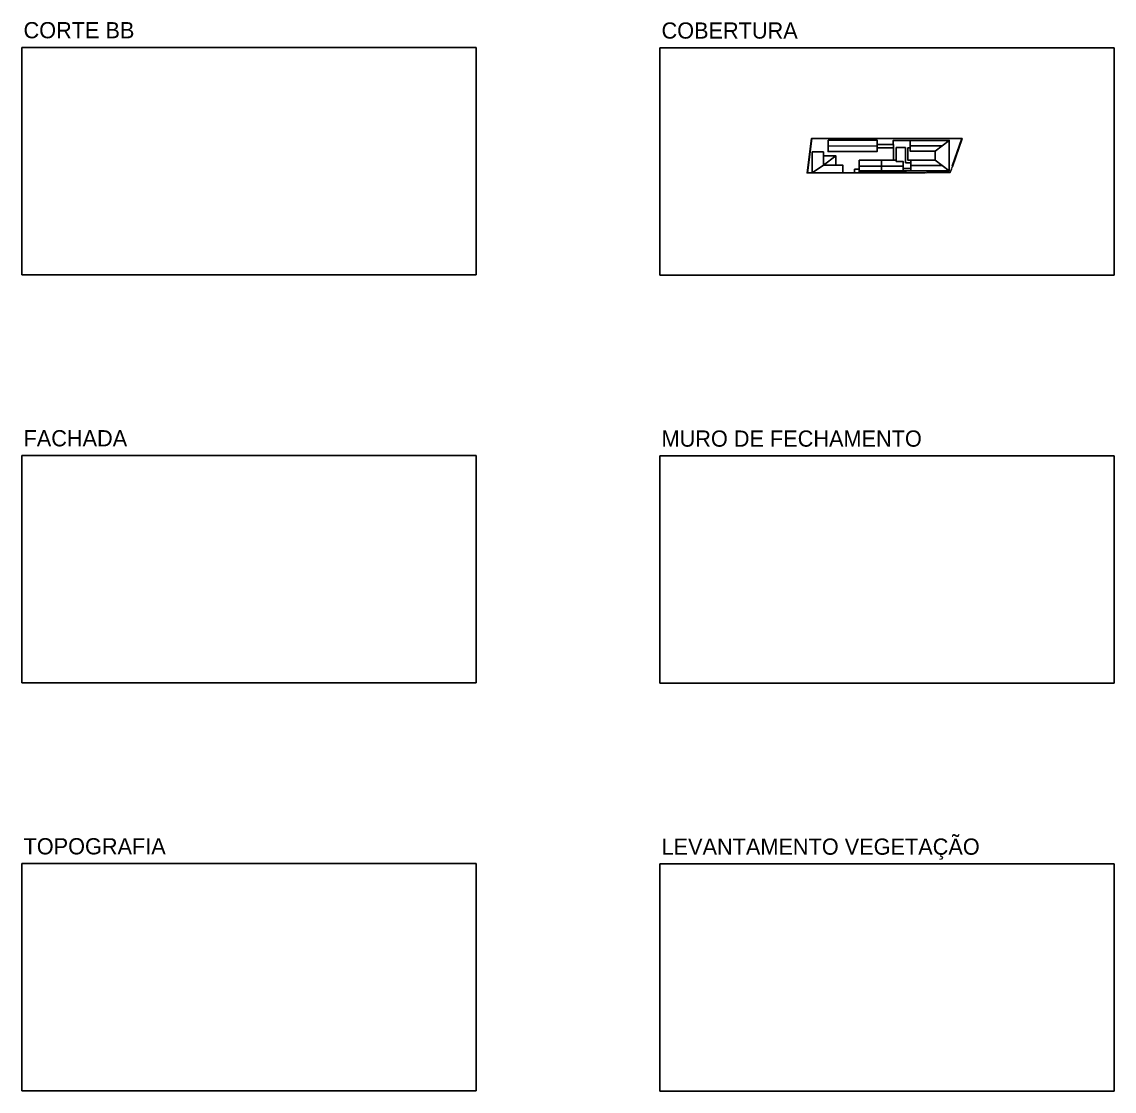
# Model space of a CAD drawing. Header units: centimetres. Extents: x 0 to 1099704, y -139216 to 99734.
# Drawn here: x 832021 to 926308, y -139216 to -46880 of the extents above; entities that cross this region are included whole.
import ezdxf

# ---------------------------------------------------------------- set-up
doc = ezdxf.new("R2010")
doc.units = ezdxf.units.CM
doc.header["$LTSCALE"] = 4
doc.linetypes.add('HIDDENX2', pattern=[19.05, 12.7, -6.35])
for name, color, linetype in [('0.1', 1, 'Continuous'), ('0.2', 2, 'Continuous'), ('0.4', 4, 'Continuous'), ('NOVO', 170, 'Continuous')]:
    doc.layers.add(name, color=color, linetype=linetype)
doc.layers.add('C-TEXTO-03', color=2, linetype='Continuous', lineweight=20)
doc.styles.add('Símbolos', font='ERASLGHT.TTF')

msp = doc.modelspace()

# ---------------------------------------------------------------- linework, layer by layer
at = {"layer": '0.1', "linetype": 'HIDDENX2'}
msp.add_line((899801.734, -59932.456), (900243.867, -59931.247), dxfattribs=at)
for points in [[(912346.13, -59359.173), (912159.038, -59898.674)], [(912159.038, -59898.674), (908318.495, -59909.173)]]:
    msp.add_lwpolyline(points, dxfattribs=at)
at = {"layer": '0.1'}
msp.add_lwpolyline([(887092.64, -84361.822), (926308.014, -84361.822), (926308.014, -103980.851), (887092.64, -103980.851)], close=True, dxfattribs=at)
at = {"layer": '0.2'}
for p, q in [((901227.485, -58445.763), (901227.485, -59259.149)), ((901227.485, -59259.149), (902282.485, -58445.763)), ((901227.485, -59259.149), (900243.867, -59931.247)), ((901227.485, -59259.149), (902282.485, -59259.149)), ((906222.792, -59342.37), (904302.783, -59342.37))]:
    msp.add_line(p, q, dxfattribs=at)
msp.add_lwpolyline([(901227.485, -58115.763), (900242.485, -58115.763), (900243.867, -59931.247), (902896.554, -59923.341), (902897.069, -59259.149), (902282.485, -59259.149), (902282.485, -58445.763), (901227.485, -58445.763), (901227.485, -58115.763)], dxfattribs=at)
for points in [[(904302.783, -59757.37), (906222.792, -59757.37), (906222.792, -58827.37), (904302.783, -58827.37)], [(903902.783, -59921.245), (904302.783, -59921.245), (904302.783, -59606.245), (903902.783, -59606.245)]]:
    msp.add_lwpolyline(points, close=True, dxfattribs=at)
at = {"layer": '0.4'}
for p, q in [((905846.559, -57752.903), (905846.559, -57482.906)), ((907270.792, -57481.342), (907240.792, -57482.906)), ((907270.792, -57752.903), (907270.792, -57481.342)), ((908705.792, -58051.37), (908705.792, -57121.37)), ((910852.792, -58051.37), (912072.792, -57121.37)), ((905846.559, -57617.905), (901611.559, -57587.866)), ((907485.792, -57737.903), (908285.792, -57737.903)), ((908285.792, -57737.903), (908285.792, -59042.37)), ((908705.792, -57586.37), (911462.792, -57586.37)), ((908084.195, -59342.37), (906222.792, -59342.37)), ((907270.792, -58827.37), (907485.792, -58827.37)), ((908084.195, -58927.37), (908084.195, -59757.37)), ((908762.792, -59042.37), (908762.792, -58827.37)), ((908762.792, -59292.37), (911462.792, -59292.37)), ((910852.792, -58827.37), (912072.792, -59757.37)), ((899824.46, -59912.394), (899821.336, -59932.402)), ((902881.554, -59923.372), (903902.783, -59921.245)), ((902896.569, -59908.341), (903902.752, -59906.245)), ((908084.195, -59542.37), (908084.195, -59757.37)), ((908318.495, -59909.173), (908318.495, -59757.469, 72875.6)), ((908762.792, -59542.37), (908762.792, -59757.37)), ((908762.792, -59542.37), (908762.792, -59757.37))]:
    msp.add_line(p, q, dxfattribs=at)
for points in [[(899821.336, -59932.402), (899801.734, -59932.456), (900183.62, -56942.906), (913184.06, -56942.906), (912346.13, -59359.173)], [(899824.46, -59912.394), (900201.228, -56962.906), (913155.956, -56962.906), (912331.897, -59339.173)], [(901611.559, -57092.906), (901611.559, -58082.827), (905846.559, -58082.827), (905846.559, -57752.903), (907270.792, -57752.903), (907270.792, -58827.37), (906222.792, -58827.37), (906222.792, -59757.37), (912072.792, -59757.37), (912072.792, -57121.37), (907240.792, -57121.37), (907240.792, -57482.906), (905846.559, -57482.906), (905846.559, -57092.906), (901611.559, -57092.906)], [(907485.792, -57737.903), (907485.792, -58927.37)], [(908705.792, -57752.903), (908500.792, -57752.903), (908500.792, -58827.37), (910852.792, -58827.37), (910852.792, -58051.37), (908705.792, -58051.37), (908705.792, -57752.903)], [(907485.792, -58927.37), (908084.195, -58927.37), (908084.195, -59542.37), (908762.792, -59542.37), (908762.792, -59042.37), (908285.792, -59042.37)], [(908318.495, -59889.173), (904302.783, -59901.937)], [(908318.495, -59909.173), (904302.783, -59921.245)]]:
    msp.add_lwpolyline(points, dxfattribs=at)
at = {"layer": 'NOVO'}
for points in [[(832020.872, -49097.903), (871236.247, -49097.903), (871236.247, -68716.932), (832020.872, -68716.932)], [(887092.64, -49126.393), (926308.014, -49126.393), (926308.014, -68745.421), (887092.64, -68745.421)], [(832020.872, -84333.332), (871236.247, -84333.332), (871236.247, -103952.361), (832020.872, -103952.361)], [(832020.872, -119568.762), (871236.247, -119568.762), (871236.247, -139187.79), (832020.872, -139187.79)], [(887092.64, -119597.252), (926308.014, -119597.252), (926308.014, -139216.28), (887092.64, -139216.28)]]:
    msp.add_lwpolyline(points, close=True, dxfattribs=at)

# ---------------------------------------------------------------- texts
at = {"layer": '0.1', "insert": (887239.405, -82165.127), "char_height": 1400, "width": 24161.92517, "attachment_point": 1, "style": 'Símbolos'}
msp.add_mtext('MURO DE FECHAMENTO', dxfattribs=at)
at = {"layer": 'C-TEXTO-03', "char_height": 1400, "attachment_point": 1, "style": 'Símbolos'}
for s, insert, width in [('CORTE BB', (832167.637, -46901.208), 24161.92517), ('COBERTURA', (887239.405, -46929.698), 24161.92517), ('FACHADA', (832167.637, -82136.637), 24161.92517), ('TOPOGRAFIA', (832167.637, -117372.067), 24161.92517), ('LEVANTAMENTO VEGETAÇÃO', (887239.405, -117400.557), 36068.0803)]:
    msp.add_mtext(s, dxfattribs=dict(at, insert=insert, width=width))

doc.saveas('drawing.dxf')
